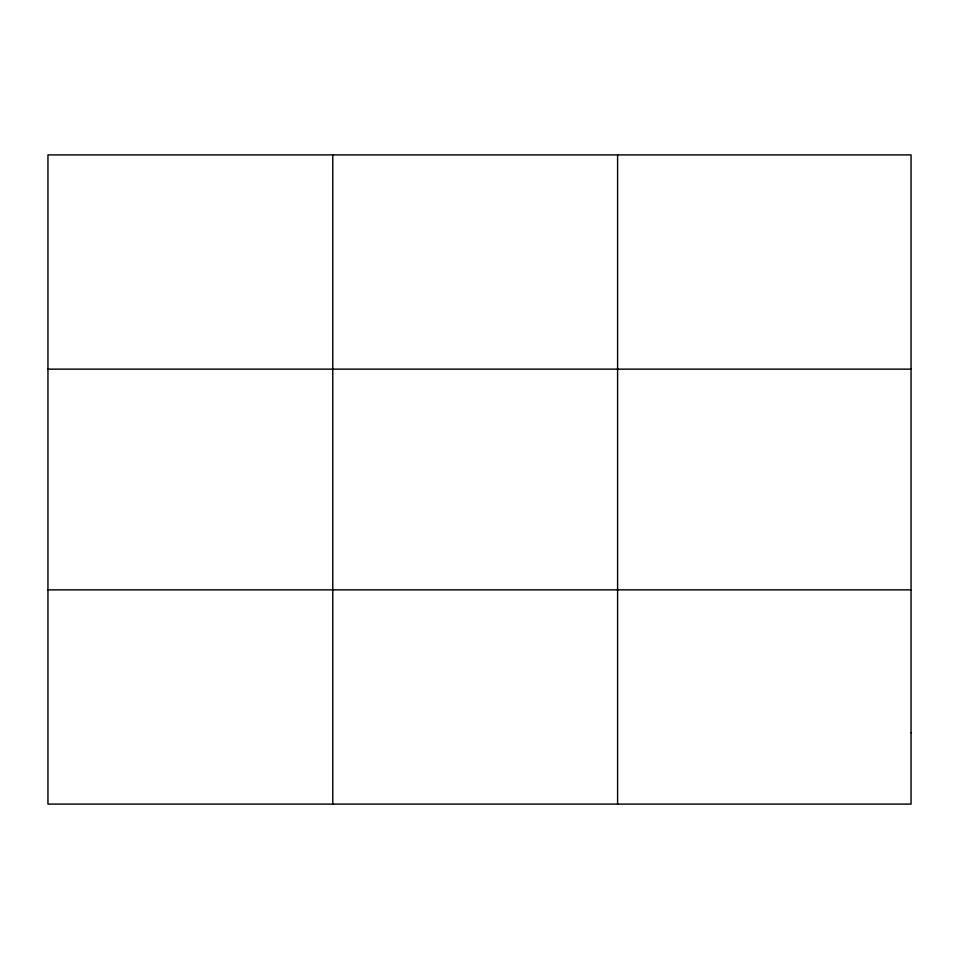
<?xml version="1.0" encoding="UTF-8"?>
<svg xmlns="http://www.w3.org/2000/svg" width="959" height="959" viewBox="0 0 959 959"><rect width="100%" height="100%" fill="white"/><g stroke="black" fill="none" stroke-linecap="round" stroke-linejoin="round"><path stroke-width="1.44" d="M47.95 369.143L911.05 369.143M47.95 589.857L911.05 589.857M617.596 154.902L617.596 804.098M332.773 154.902L332.773 804.098M911.05 732.676L911.05 804.098L47.95 804.098L47.95 154.902L911.05 154.902L911.05 732.676"/></g></svg>
